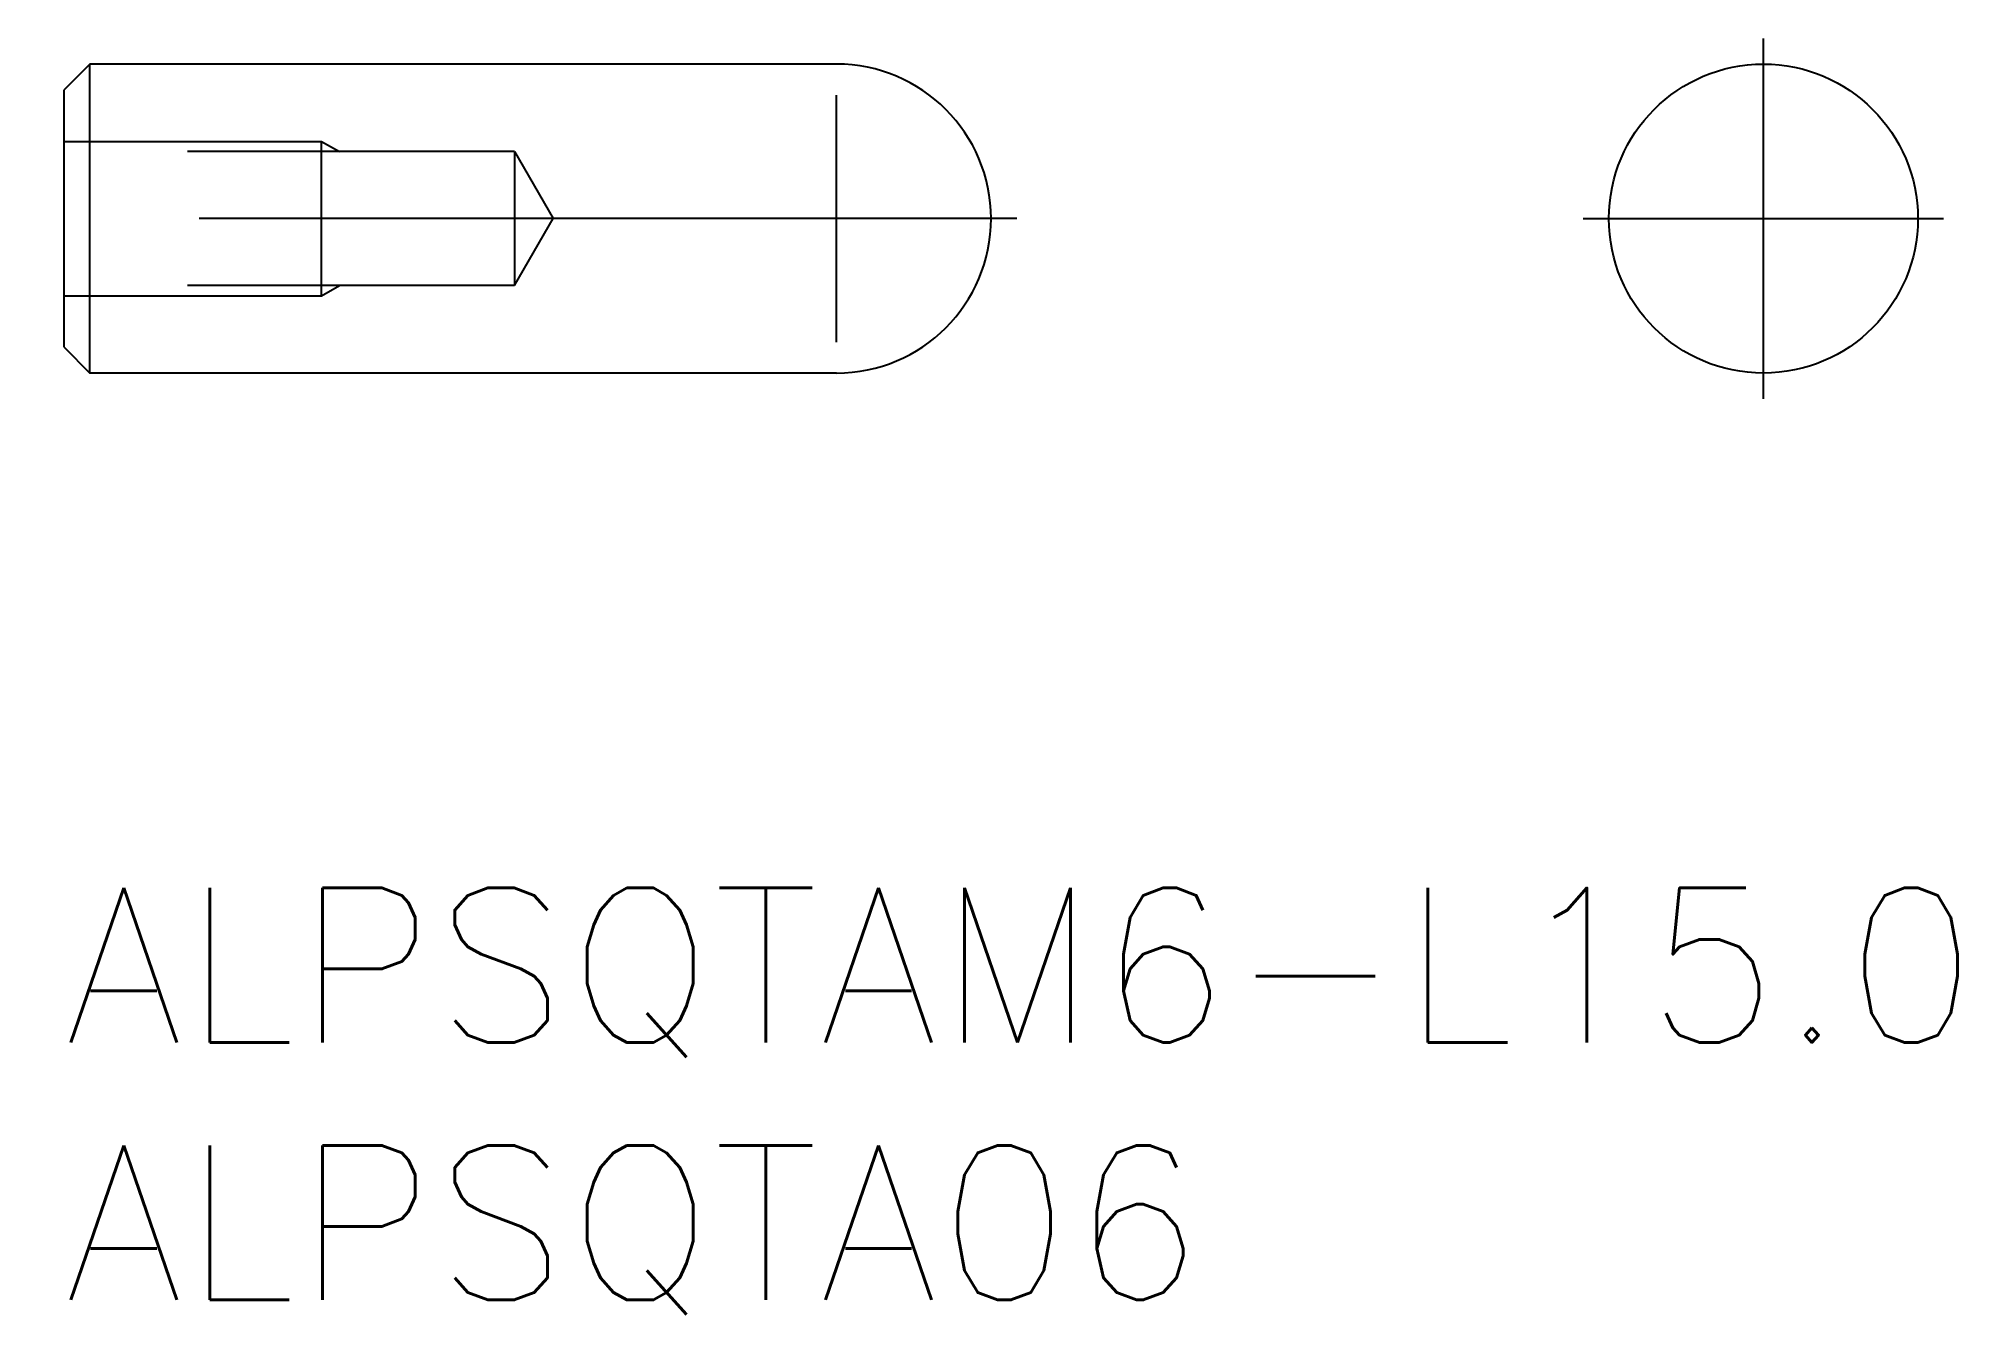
# Model space of a CAD drawing. Extents: x -0.5 to 36.8, y -8.3 to 16.5.
import ezdxf

# ---------------------------------------------------------------- set-up
doc = ezdxf.new("R2010")
doc.units = 0
doc.header["$LTSCALE"] = 0.5
doc.linetypes.add('CENTER', pattern=[50.8, 31.75, -6.35, 6.35, -6.35])
doc.linetypes.add('DASHED', pattern=[19.05, 12.7, -6.35])
for name, color, linetype in [('MSM_CENTER', 1, 'CENTER'), ('MSM_CONTINUOUS', 7, 'CONTINUOUS'), ('MSM_DASHED', 4, 'DASHED'), ('MSM_NARROW', 5, 'CONTINUOUS'), ('MSM_PART_NUMBER', 7, 'CONTINUOUS')]:
    doc.layers.add(name, color=color, linetype=linetype)
doc.styles.get("Standard").update_dxf_attribs({"font": 'txt.shx', "height": 1, "bigfont": 'bigfont.shx'})

# ---------------------------------------------------------------- blocks, each defined once
blk = doc.blocks.new('*U13')
at = {"layer": 'MSM_PART_NUMBER'}
blk.add_text('ALPSQTAM6-L15.0', height=3, dxfattribs=at).set_placement((0, -3))
blk = doc.blocks.new('*U14')
at = {"layer": 'MSM_PART_NUMBER'}
blk.add_text('ALPSQTA06', height=3, dxfattribs=at).set_placement((0, -8))

msp = doc.modelspace()

# ---------------------------------------------------------------- linework, layer by layer
at = {"layer": 'MSM_CENTER'}
for p, q in [((33, 9.5), (33, 16.5)), ((18.5, 13), (-0.5, 13)), ((29.5, 13), (36.5, 13))]:
    msp.add_line(p, q, dxfattribs=at)
at = {"layer": 'MSM_CONTINUOUS'}
for p, q in [((0.5, 16), (0, 15.5)), ((15, 16), (0.5, 16)), ((0.5, 10), (0.5, 16)), ((0, 10.5), (0, 15.5)), ((0, 10.5), (0.5, 10)), ((15, 10), (0.5, 10))]:
    msp.add_line(p, q, dxfattribs=at)
msp.add_circle((33, 13), 3, dxfattribs=at)
msp.add_arc((15, 13), 3, 270, 90, dxfattribs=at)
at = {"layer": 'MSM_DASHED'}
for p, q in [((0, 14.5), (5, 14.5)), ((8.749, 14.3), (0, 14.3)), ((5, 14.5), (5.346, 14.3)), ((5, 11.5), (5, 14.5)), ((8.749, 14.3), (9.5, 13)), ((8.749, 14.3), (8.749, 11.7)), ((8.749, 11.7), (9.5, 13)), ((8.749, 11.7), (0, 11.7)), ((5, 11.5), (5.346, 11.7)), ((0, 11.5), (5, 11.5))]:
    msp.add_line(p, q, dxfattribs=at)
at = {"layer": 'MSM_NARROW'}
msp.add_line((15, 10.6), (15, 15.4), dxfattribs=at)

# ---------------------------------------------------------------- block references
at = {"layer": 'MSM_CONTINUOUS'}
for name in ['*U13', '*U14']:
    msp.add_blockref(name, (0, 0), dxfattribs=at)

doc.saveas('drawing.dxf')
